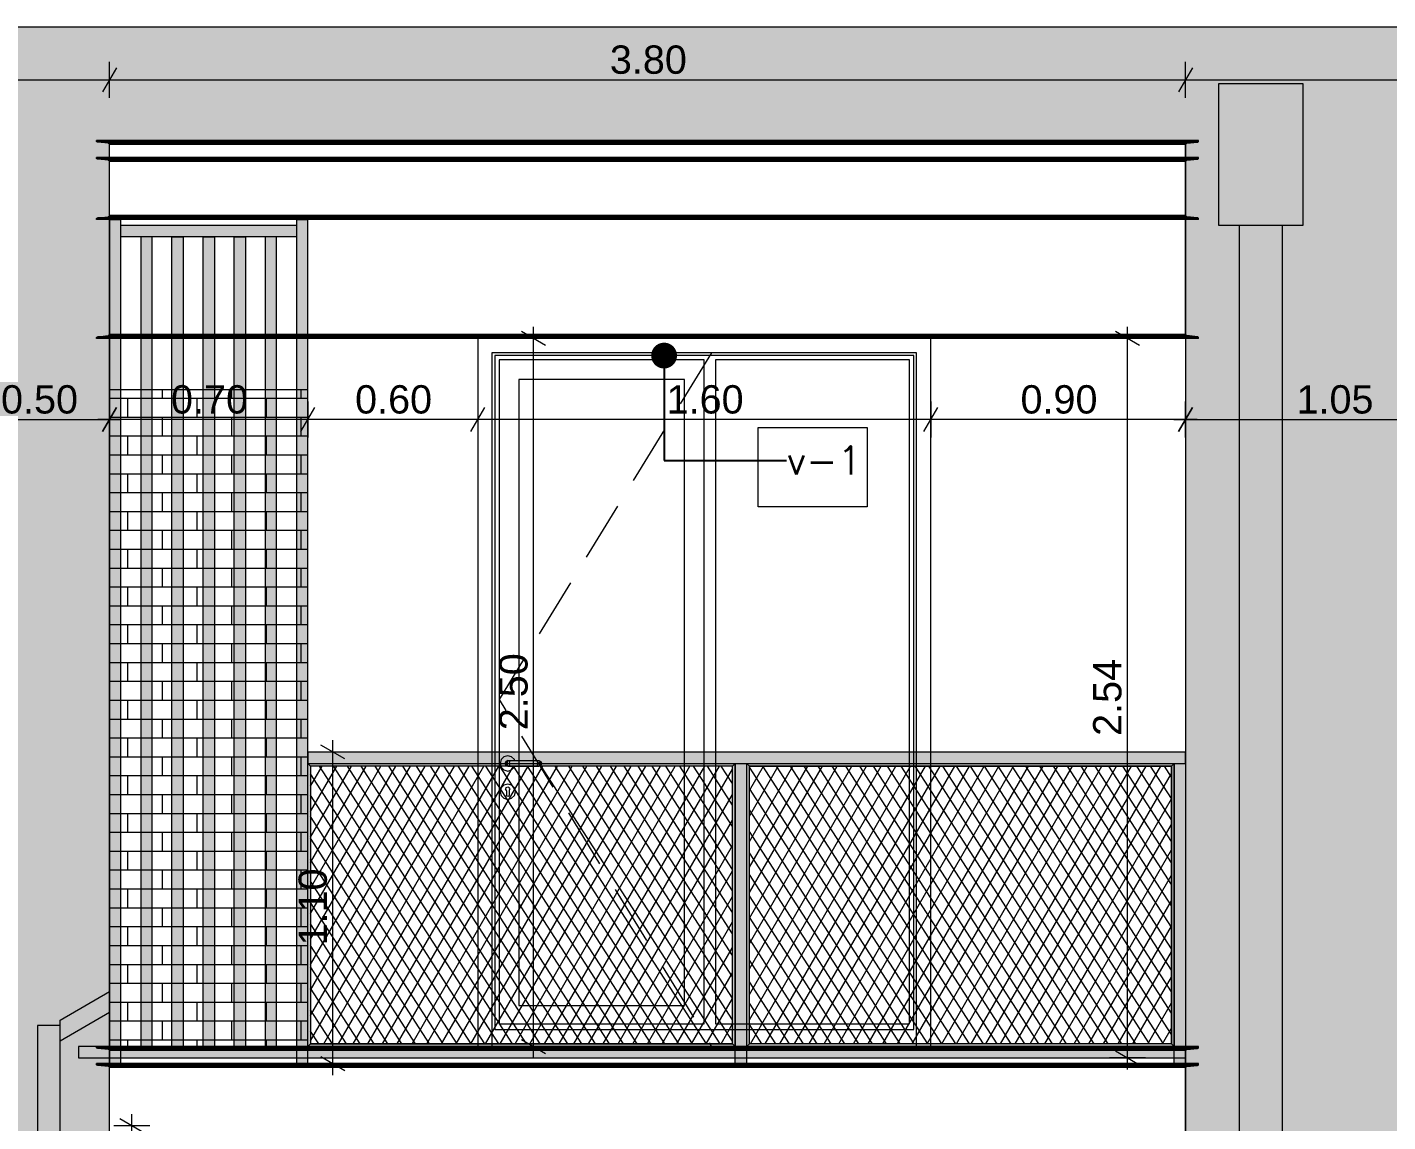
# Model space of a CAD drawing. Header units: millimetres. Extents: x 475616349 to 476941521, y 4620115302 to 4621446928.
# Drawn here: x 476671271 to 476676076, y 4620528955 to 4620532820 of the extents above; entities that cross this region are included whole.
import ezdxf

# ---------------------------------------------------------------- set-up
doc = ezdxf.new("R2010")
doc.units = ezdxf.units.MM
doc.header["$MEASUREMENT"] = 0
doc.linetypes.add('Hidden Line', pattern=[317.5, 211.666667, -105.833333])
for name, color, linetype, lineweight in [('0_Pen_No__250_Pen_No__255', 255, 'Continuous', 0), ('0_Pen_No__250_Pen_No__7', 7, 'Continuous', 0), ('2D Drafting - General_Pen_No__30_Pen_No__9_Pen_No__9_Pen_No__253', 252, 'Continuous', 0), ('2D Drafting - General_Pen_No__30_Pen_No__9_Pen_No__9_Pen_No__7', 7, 'Continuous', 0), ('2D Drafting - General_Pen_No__7_Pen_No__7', 7, 'Continuous', 0), ('New_2D Drafting - General_Pen_No__2_Pen_No__250', 7, 'Continuous', 0), ('New_2D Drafting - General_Pen_No__30_Pen_No__9_Pen_No__9_Pen_No__255', 255, 'Continuous', 0), ('New_2D Drafting - General_Pen_No__30_Pen_No__9_Pen_No__9_Pen_No__7', 7, 'Continuous', 0), ('New_2D Drafting - General_Pen_No__4', 7, 'Continuous', 0), ('New_2D Drafting - General_Pen_No__7', 7, 'Continuous', 0), ('New_Structural - Bearing_Pen_No__250', 7, 'Continuous', 0), ('New_zoma_Pen_No__4', 7, 'Continuous', 0), ('New_zoma_Pen_No__5', 5, 'Continuous', 0), ('New_zoma_Pen_No__7', 7, 'Continuous', 0), ('Structural - Bearing_Pen_No__250', 7, 'Continuous', 0)]:
    doc.layers.add(name, color=color, linetype=linetype, lineweight=lineweight)
doc.layers.add('New_zoma', color=7, linetype='Continuous')
doc.styles.add('GENERATED_STYLE_1', font='arial.ttf')
doc.dimstyles.new('GENERATED_STYLE__18', dxfattribs={"dimtxt": 100, "dimasz": 64.421331, "dimexe": 0.18, "dimexo": 3, "dimgap": 0.09, "dimtad": 1, "dimtih": 1, "dimtoh": 1, "dimlfac": 0.001, "dimzin": 0, "dimdsep": 46, "dimtxsty": 'GENERATED_STYLE_1', "dimblk": 'ARROWHEAD_2', "dimblk1": 'ARROWHEAD_2', "dimblk2": 'ARROWHEAD_2', "dimcen": 0.09, "dimclrd": 7, "dimclre": 7, "dimclrt": 7, "dimadec": 0, "dimazin": 0, "dimtfac": 1, "dimtdec": 4, "dimtmove": 0, "dimatfit": 3, "dimfxl": 1, "dimtolj": 1, "dimtzin": 0, "dimarcsym": 0})
doc.dimstyles.new('GENERATED_STYLE__19', dxfattribs={"dimtxt": 100, "dimasz": 64.421331, "dimexe": 0.18, "dimexo": 3, "dimgap": 0.09, "dimtad": 1, "dimlfac": 0.001, "dimzin": 0, "dimdsep": 46, "dimtxsty": 'GENERATED_STYLE_1', "dimblk": 'ARROWHEAD_2', "dimblk1": 'ARROWHEAD_2', "dimblk2": 'ARROWHEAD_2', "dimcen": 0.09, "dimclrd": 7, "dimclre": 7, "dimclrt": 7, "dimadec": 0, "dimazin": 0, "dimtfac": 1, "dimtdec": 4, "dimtmove": 0, "dimatfit": 3, "dimfxl": 1, "dimtolj": 1, "dimtzin": 0, "dimarcsym": 0})
doc.dimstyles.new('GENERATED_STYLE__46', dxfattribs={"dimtxt": 20, "dimasz": 64.421331, "dimexe": 0.18, "dimexo": 3, "dimgap": 0.09, "dimtad": 1, "dimlfac": 0.001, "dimzin": 0, "dimdsep": 46, "dimtxsty": 'GENERATED_STYLE_1', "dimblk": 'ARROWHEAD_2', "dimblk1": 'ARROWHEAD_2', "dimblk2": 'ARROWHEAD_2', "dimcen": 0.09, "dimclrd": 5, "dimclre": 5, "dimclrt": 5, "dimadec": 0, "dimazin": 0, "dimtfac": 1, "dimtdec": 4, "dimtmove": 0, "dimatfit": 3, "dimfxl": 1, "dimtolj": 1, "dimtzin": 0, "dimarcsym": 0})
doc.dimstyles.new('GENERATED_STYLE__48', dxfattribs={"dimtxt": 0.18, "dimasz": 182.4, "dimexe": 0.18, "dimexo": 0.0625, "dimgap": 0.09, "dimtad": 0, "dimtih": 1, "dimtoh": 1, "dimdec": 4, "dimzin": 0, "dimdsep": 46, "dimcen": 0.09, "dimadec": 0, "dimazin": 0, "dimtfac": 1, "dimtdec": 4, "dimtmove": 0, "dimatfit": 3, "dimldrblk": 'ARROWHEAD_11', "dimfxl": 1, "dimtolj": 1, "dimtzin": 0, "dimarcsym": 0})
pattern_1 = [(60, (476577134.07, 4620325125.74), (-38.971143, 22.5), []), (122.833095, (476577134.07, 4620325125.74), (36.80608, 18.75), [])]

# ---------------------------------------------------------------- blocks, each defined once
blk = doc.blocks.new('*D771', base_point=(476577134.1, 4620325125.7))
at = {"layer": 'New_zoma_Pen_No__4', "color": 7, "linetype": 'Continuous', "lineweight": 0, "transparency": 16777216}
for p, q in [((476673060, 4620531720.4), (476673060, 4620531761.8)), ((476673123.5, 4620531720.4), (476672996.4, 4620531720.4)), ((476673102.4, 4620531695.9), (476673017.6, 4620531744.9)), ((476673060, 4620529220.4), (476673060, 4620531720.4)), ((476673123.5, 4620529220.4), (476672996.4, 4620529220.4)), ((476673017.6, 4620529244.9), (476673102.4, 4620529195.9)), ((476673060, 4620529178.9), (476673060, 4620529220.4))]:
    blk.add_line(p, q, dxfattribs=at)
at = {"layer": 'New_zoma_Pen_No__7', "color": 7, "lineweight": 0, "transparency": 16777216, "insert": (476673040, 4620530337.4), "char_height": 100, "attachment_point": 7, "rotation": 90, "style": 'GENERATED_STYLE_1'}
blk.add_mtext('\\A1;{\\pql;\\fArial|b0|i0|c0|p34;2.50}', dxfattribs=at)
blk = doc.blocks.new('ARROWHEAD_2')
at = {"color": 0, "linetype": 'Continuous', "lineweight": 0}
for p, q in [((0, 0), (-1, 0)), ((-0.378, -0.655), (0.378, 0.655))]:
    blk.add_line(p, q, dxfattribs=at)
blk = doc.blocks.new('*D787', base_point=(476577134.1, 4620325125.7))
at = {"layer": 'New_zoma_Pen_No__4', "color": 7, "linetype": 'Continuous', "lineweight": 0, "transparency": 16777216}
for p, q in [((476671086.3, 4620531476.8), (476671037.3, 4620531392)), ((476671061.8, 4620531370.9), (476671061.8, 4620531498)), ((476671537.8, 4620531392), (476671586.8, 4620531476.8)), ((476671562.3, 4620531370.9), (476671562.3, 4620531498)), ((476671061.8, 4620531434.4), (476671562.3, 4620531434.4)), ((476671562.3, 4620531434.4), (476671603.8, 4620531434.4))]:
    blk.add_line(p, q, dxfattribs=at)
at = {"layer": 'New_zoma_Pen_No__7', "color": 7, "lineweight": 0, "transparency": 16777216, "insert": (476671179, 4620531454.4), "char_height": 100, "attachment_point": 7, "style": 'GENERATED_STYLE_1'}
blk.add_mtext('\\A1;{\\pql;\\fArial|b0|i0|c0|p34;0.50}', dxfattribs=at)
blk = doc.blocks.new('*D856', base_point=(476577134.1, 4620325125.7))
at = {"layer": 'New_zoma_Pen_No__4', "color": 7, "linetype": 'Continuous', "lineweight": 0, "transparency": 16777216}
for p, q in [((476668956.6, 4620532676.5), (476668907.7, 4620532591.7)), ((476668932.2, 4620532570.5), (476668932.2, 4620532697.7)), ((476671586.8, 4620532676.5), (476671537.8, 4620532591.7)), ((476671562.3, 4620532570.5), (476671562.3, 4620532697.7)), ((476668932.2, 4620532634.1), (476671562.3, 4620532634.1))]:
    blk.add_line(p, q, dxfattribs=at)
at = {"layer": 'New_zoma_Pen_No__7', "color": 7, "lineweight": 0, "transparency": 16777216, "insert": (476670114.2, 4620532654.1), "char_height": 100, "attachment_point": 7, "style": 'GENERATED_STYLE_1'}
blk.add_mtext('\\A1;{\\pql;\\fArial|b0|i0|c0|p34;2.63}', dxfattribs=at)
blk = doc.blocks.new('*D857', base_point=(476577134.1, 4620325125.7))
at = {"layer": 'New_zoma_Pen_No__4', "color": 7, "linetype": 'Continuous', "lineweight": 0, "transparency": 16777216}
for p, q in [((476671586.8, 4620532676.5), (476671537.8, 4620532591.7)), ((476671562.3, 4620532570.5), (476671562.3, 4620532697.7)), ((476675386.6, 4620532676.5), (476675337.7, 4620532591.7)), ((476675362.2, 4620532570.5), (476675362.2, 4620532697.7)), ((476671562.3, 4620532634.1), (476675362.2, 4620532634.1))]:
    blk.add_line(p, q, dxfattribs=at)
at = {"layer": 'New_zoma_Pen_No__7', "color": 7, "lineweight": 0, "transparency": 16777216, "insert": (476673329.2, 4620532654.1), "char_height": 100, "attachment_point": 7, "style": 'GENERATED_STYLE_1'}
blk.add_mtext('\\A1;{\\pql;\\fArial|b0|i0|c0|p34;3.80}', dxfattribs=at)
blk = doc.blocks.new('*D858', base_point=(476577134.1, 4620325125.7))
at = {"layer": 'New_zoma_Pen_No__4', "color": 7, "linetype": 'Continuous', "lineweight": 0, "transparency": 16777216}
for p, q in [((476675386.6, 4620532676.5), (476675337.7, 4620532591.7)), ((476675362.2, 4620532570.5), (476675362.2, 4620532697.7)), ((476682686.5, 4620532676.5), (476682637.5, 4620532591.7)), ((476682662, 4620532570.5), (476682662, 4620532697.7)), ((476675362.2, 4620532634.1), (476682662, 4620532634.1))]:
    blk.add_line(p, q, dxfattribs=at)
at = {"layer": 'New_zoma_Pen_No__7', "color": 7, "lineweight": 0, "transparency": 16777216, "insert": (476678879.1, 4620532654.1), "char_height": 100, "attachment_point": 7, "style": 'GENERATED_STYLE_1'}
blk.add_mtext('\\A1;{\\pql;\\fArial|b0|i0|c0|p34;7.30}', dxfattribs=at)
blk = doc.blocks.new('*D1991', base_point=(476577134.1, 4620325125.7))
at = {"layer": 'New_zoma_Pen_No__5', "color": 5, "linetype": 'Continuous', "lineweight": 0, "transparency": 16777216}
for p, q in [((476671683.4, 4620528915.8), (476671598.7, 4620528964.7)), ((476671641.1, 4620528940.3), (476671641.1, 4620528981.7)), ((476671704.6, 4620528940.3), (476671577.5, 4620528940.3)), ((476671641.1, 4620526020.4), (476671641.1, 4620528940.3)), ((476671598.7, 4620526044.8), (476671683.4, 4620525995.9)), ((476671704.6, 4620526020.4), (476671577.5, 4620526020.4)), ((476671641.1, 4620525978.9), (476671641.1, 4620526020.4))]:
    blk.add_line(p, q, dxfattribs=at)
at = {"layer": 'New_zoma_Pen_No__5', "color": 5, "lineweight": 0, "transparency": 16777216, "insert": (476671637.1, 4620527453.7), "char_height": 20, "attachment_point": 7, "rotation": 90, "style": 'GENERATED_STYLE_1'}
blk.add_mtext('\\A1;{\\pql;\\fArial|b0|i0|c0|p34;2.92}', dxfattribs=at)
blk = doc.blocks.new('ARROWHEAD_11')
at = {"color": 0, "linetype": 'Continuous', "lineweight": 0}
blk.add_line((0, 0), (-1, 0), dxfattribs=at)
at = {"color": 0, "linetype": 'Continuous', "lineweight": 0, "const_width": 0.25, "flags": 128}
blk.add_lwpolyline([(-0.125, 0, 1), (0.125, 0, 1)], format="xyb", close=True, dxfattribs=at)
blk = doc.blocks.new('*D2130', base_point=(476577134.1, 4620325125.7))
at = {"layer": 'New_zoma_Pen_No__4', "color": 7, "linetype": 'Continuous', "lineweight": 0, "transparency": 16777216}
for p, q in [((476675157.2, 4620531720.4), (476675157.2, 4620531761.8)), ((476675220.8, 4620531720.4), (476675093.6, 4620531720.4)), ((476675199.6, 4620531695.9), (476675114.8, 4620531744.9)), ((476675157.2, 4620529180.4), (476675157.2, 4620531720.4)), ((476675114.8, 4620529204.9), (476675199.6, 4620529155.9)), ((476675220.8, 4620529180.4), (476675093.6, 4620529180.4)), ((476675157.2, 4620529138.9), (476675157.2, 4620529180.4))]:
    blk.add_line(p, q, dxfattribs=at)
at = {"layer": 'New_zoma_Pen_No__7', "color": 7, "lineweight": 0, "transparency": 16777216, "insert": (476675137.2, 4620530317.4), "char_height": 100, "attachment_point": 7, "rotation": 89.9998, "style": 'GENERATED_STYLE_1'}
blk.add_mtext('\\A1;{\\pql;\\fArial|b0|i0|c0|p34;2.54}', dxfattribs=at)
blk = doc.blocks.new('*D2131', base_point=(476577134.1, 4620325125.7))
at = {"layer": 'New_zoma_Pen_No__4', "color": 7, "linetype": 'Continuous', "lineweight": 0, "transparency": 16777216}
for p, q in [((476672414.7, 4620530260.4), (476672287.6, 4620530260.4)), ((476672393.5, 4620530235.9), (476672308.8, 4620530284.8)), ((476672351.1, 4620530260.4), (476672351.1, 4620530301.8)), ((476672351.1, 4620529160.3), (476672351.1, 4620530260.4)), ((476672414.7, 4620529160.3), (476672287.6, 4620529160.3)), ((476672308.8, 4620529184.8), (476672393.5, 4620529135.9)), ((476672351.1, 4620529118.9), (476672351.1, 4620529160.3))]:
    blk.add_line(p, q, dxfattribs=at)
at = {"layer": 'New_zoma_Pen_No__7', "color": 7, "lineweight": 0, "transparency": 16777216, "insert": (476672331.1, 4620529577.3), "char_height": 100, "attachment_point": 7, "rotation": 90, "style": 'GENERATED_STYLE_1'}
blk.add_mtext('\\A1;{\\pql;\\fArial|b0|i0|c0|p34;1.10}', dxfattribs=at)
blk = doc.blocks.new('*D2140', base_point=(476577134.1, 4620325125.7))
at = {"layer": 'New_zoma_Pen_No__4', "color": 7, "linetype": 'Continuous', "lineweight": 0, "transparency": 16777216}
for p, q in [((476674438.2, 4620531392), (476674487.1, 4620531476.8)), ((476674462.6, 4620531498), (476674462.6, 4620531370.9)), ((476675337.7, 4620531392), (476675386.6, 4620531476.8)), ((476675362.2, 4620531498), (476675362.2, 4620531370.9)), ((476675362.2, 4620531434.4), (476674462.6, 4620531434.4)), ((476675403.6, 4620531434.4), (476675362.2, 4620531434.4))]:
    blk.add_line(p, q, dxfattribs=at)
at = {"layer": 'New_zoma_Pen_No__7', "color": 7, "lineweight": 0, "transparency": 16777216, "insert": (476674779.4, 4620531454.4), "char_height": 100, "attachment_point": 7, "style": 'GENERATED_STYLE_1'}
blk.add_mtext('\\A1;{\\pql;\\fArial|b0|i0|c0|p34;0.90}', dxfattribs=at)
blk = doc.blocks.new('*D2141', base_point=(476577134.1, 4620325125.7))
at = {"layer": 'New_zoma_Pen_No__4', "color": 7, "linetype": 'Continuous', "lineweight": 0, "transparency": 16777216}
for p, q in [((476672838.2, 4620531392), (476672887.1, 4620531476.8)), ((476672862.6, 4620531498), (476672862.6, 4620531370.9)), ((476674438.2, 4620531392), (476674487.1, 4620531476.8)), ((476674462.6, 4620531498), (476674462.6, 4620531370.9)), ((476674462.6, 4620531434.4), (476672862.6, 4620531434.4))]:
    blk.add_line(p, q, dxfattribs=at)
at = {"layer": 'New_zoma_Pen_No__7', "color": 7, "lineweight": 0, "transparency": 16777216, "insert": (476673529.6, 4620531454.4), "char_height": 100, "attachment_point": 7, "style": 'GENERATED_STYLE_1'}
blk.add_mtext('\\A1;{\\pql;\\fArial|b0|i0|c0|p34;1.60}', dxfattribs=at)
blk = doc.blocks.new('*D2142', base_point=(476577134.1, 4620325125.7))
at = {"layer": 'New_zoma_Pen_No__4', "color": 7, "linetype": 'Continuous', "lineweight": 0, "transparency": 16777216}
for p, q in [((476672237.8, 4620531392), (476672286.8, 4620531476.8)), ((476672262.3, 4620531498), (476672262.3, 4620531370.9)), ((476672838.2, 4620531392), (476672887.1, 4620531476.8)), ((476672862.6, 4620531498), (476672862.6, 4620531370.9)), ((476672862.6, 4620531434.4), (476672262.3, 4620531434.4))]:
    blk.add_line(p, q, dxfattribs=at)
at = {"layer": 'New_zoma_Pen_No__7', "color": 7, "lineweight": 0, "transparency": 16777216, "insert": (476672429.4, 4620531454.4), "char_height": 100, "attachment_point": 7, "style": 'GENERATED_STYLE_1'}
blk.add_mtext('\\A1;{\\pql;\\fArial|b0|i0|c0|p34;0.60}', dxfattribs=at)
blk = doc.blocks.new('*D2143', base_point=(476577134.1, 4620325125.7))
at = {"layer": 'New_zoma_Pen_No__4', "color": 7, "linetype": 'Continuous', "lineweight": 0, "transparency": 16777216}
for p, q in [((476671586.8, 4620531476.8), (476671537.8, 4620531392)), ((476671562.3, 4620531498), (476671562.3, 4620531370.9)), ((476672237.8, 4620531392), (476672286.8, 4620531476.8)), ((476672262.3, 4620531498), (476672262.3, 4620531370.9)), ((476671562.3, 4620531434.4), (476671520.9, 4620531434.4)), ((476672262.3, 4620531434.4), (476671562.3, 4620531434.4))]:
    blk.add_line(p, q, dxfattribs=at)
at = {"layer": 'New_zoma_Pen_No__7', "color": 7, "lineweight": 0, "transparency": 16777216, "insert": (476671779.3, 4620531454.4), "char_height": 100, "attachment_point": 7, "style": 'GENERATED_STYLE_1'}
blk.add_mtext('\\A1;{\\pql;\\fArial|b0|i0|c0|p34;0.70}', dxfattribs=at)
blk = doc.blocks.new('*D2159', base_point=(476577134.1, 4620325125.7))
at = {"layer": 'New_zoma_Pen_No__4', "color": 7, "linetype": 'Continuous', "lineweight": 0, "transparency": 16777216}
for p, q in [((476675386.7, 4620531476.8), (476675337.7, 4620531392.1)), ((476675362.2, 4620531370.9), (476675362.2, 4620531498)), ((476676436.5, 4620531476.8), (476676387.5, 4620531392.1)), ((476676412, 4620531370.9), (476676412, 4620531498)), ((476675320.7, 4620531434.4), (476675362.2, 4620531434.4)), ((476675362.2, 4620531434.4), (476676412, 4620531434.4)), ((476676412, 4620531434.4), (476678012, 4620531434.4))]:
    blk.add_line(p, q, dxfattribs=at)
at = {"layer": 'New_zoma_Pen_No__7', "color": 7, "lineweight": 0, "transparency": 16777216, "insert": (476675754.1, 4620531454.4), "char_height": 100, "attachment_point": 7, "rotation": 359.9998, "style": 'GENERATED_STYLE_1'}
blk.add_mtext('\\A1;{\\pql;\\fArial|b0|i0|c0|p34;1.05}', dxfattribs=at)

msp = doc.modelspace()

# ---------------------------------------------------------------- hatches: boundary and pattern name
at = {"layer": '0_Pen_No__250_Pen_No__255', "linetype": 'Continuous', "lineweight": 0, "true_color": 0x3f3f3f}
for points in [[(476671387.315, 4620529313.335), (476671562.315, 4620529414.475), (476671562.315, 4620529340.971), (476671387.315, 4620529239.831)], [(476671387.315, 4620517320.31), (476671387.315, 4620529295.176), (476671307.316, 4620529295.176), (476671307.316, 4620517320.31)]]:
    msp.add_hatch(color=250, dxfattribs=at).paths.add_polyline_path(points)
at = {"layer": '2D Drafting - General_Pen_No__30_Pen_No__9_Pen_No__9_Pen_No__253', "linetype": 'Continuous', "lineweight": 0}
h = msp.add_hatch(dxfattribs=at)
h.set_pattern_fill('BRICK___RUNNING_BOND', color=252, style=0, pattern_type=2)
h.set_pattern_definition([(0, (476692910.175, 4620522353.93), (0, 66.64), []), (90, (476692910.17, 4620522353.93), (-244.8, 0), [66.64, -66.64]), (90, (476693032.57, 4620522420.57), (-244.8, 0), [66.64, -66.64])])
h.paths.add_polyline_path([(476668932.159, 4620517320.329), (476672162.12, 4620517320.329), (476672162.12, 4620522126.83), (476671562.315, 4620522126.83), (476671562.315, 4620532420.374), (476675362.171, 4620532420.374), (476675362.171, 4620519520.275), (476678173.798, 4620519520.275), (476678173.798, 4620519520.362), (476679062.487, 4620519520.362), (476680662.487, 4620519520.362), (476682662.007, 4620519520.362), (476682662.007, 4620532420.362), (476688462.006, 4620532420.362), (476688462.006, 4620519520.362), (476689632.042, 4620519520.362), (476689632.042, 4620532819.955), (476688550.503, 4620532819.955), (476682661.97, 4620532819.955), (476668932.159, 4620532819.955)])
h.paths.add_polyline_path([(476669461.785, 4620525320.362), (476669461.785, 4620523720.362), (476671061.785, 4620523720.362), (476671061.785, 4620525320.362)], flags=0)
h.paths.add_polyline_path([(476669461.785, 4620526920.362), (476671061.785, 4620526920.362), (476671061.785, 4620528520.362), (476669461.785, 4620528520.362)], flags=0)
h.paths.add_polyline_path([(476669461.789, 4620531720.362), (476669461.789, 4620530120.362), (476671061.789, 4620530120.362), (476671061.789, 4620531720.362)], flags=0)
h.paths.add_polyline_path([(476671061.361, 4620518320.362), (476671061.361, 4620518920.362), (476669461.789, 4620518920.362), (476669461.789, 4620518320.362)], flags=0)
h.paths.add_polyline_path([(476669461.789, 4620520520.362), (476671061.789, 4620520520.362), (476671061.789, 4620522120.362), (476669461.789, 4620522120.362)], flags=0)
h.paths.add_polyline_path([(476676411.99, 4620528520.412), (476676411.99, 4620526020.412), (476678011.99, 4620526020.412), (476678011.99, 4620528520.412)], flags=0)
h.paths.add_polyline_path([(476678011.99, 4620522820.412), (476678011.99, 4620525320.412), (476676411.99, 4620525320.412), (476676411.99, 4620522820.412)], flags=0)
h.paths.add_polyline_path([(476676411.99, 4620529220.412), (476678011.99, 4620529220.412), (476678011.99, 4620531720.412), (476676411.99, 4620531720.412)], flags=0)
h.paths.add_polyline_path([(476680012.004, 4620531720.412), (476680012.004, 4620529220.412), (476681612.004, 4620529220.412), (476681612.004, 4620531720.412)], flags=0)
h.paths.add_polyline_path([(476680012.004, 4620528520.412), (476680012.004, 4620526020.412), (476681612.004, 4620526020.412), (476681612.004, 4620528520.412)], flags=0)
h.paths.add_polyline_path([(476680012.004, 4620522120.412), (476680012.004, 4620519620.412), (476680016.12, 4620519620.412), (476681612.004, 4620519620.412), (476681612.004, 4620522120.412)], flags=0)
h.paths.add_polyline_path([(476680012.004, 4620522820.412), (476681612.004, 4620522820.412), (476681612.004, 4620525320.412), (476680012.004, 4620525320.412)], flags=0)
at = {"layer": 'New_2D Drafting - General_Pen_No__30_Pen_No__9_Pen_No__9_Pen_No__255', "linetype": 'Continuous', "lineweight": 0}
for points in [[(476675478.168, 4620532120.388), (476675778.168, 4620532120.388), (476675778.168, 4620532620.388), (476675478.168, 4620532620.388)], [(476671602.315, 4620532140.277), (476671562.315, 4620532140.277), (476671562.315, 4620529160.337), (476671602.315, 4620529160.337)], [(476672262.315, 4620532140.277), (476672222.315, 4620532140.277), (476672222.315, 4620529160.337), (476672262.315, 4620529160.337)], [(476672222.315, 4620532120.364), (476672222.315, 4620532080.277), (476671602.315, 4620532080.277), (476671602.315, 4620532120.364)], [(476675553.168, 4620517320.322), (476675553.168, 4620532120.388), (476675703.168, 4620532120.388), (476675703.168, 4620517320.322)], [(476671712.315, 4620532080.277), (476671672.315, 4620532080.277), (476671672.315, 4620529220.364), (476671712.315, 4620529220.364)], [(476671782.315, 4620532080.277), (476671822.315, 4620532080.277), (476671822.315, 4620529220.364), (476671782.315, 4620529220.364)], [(476671892.315, 4620532080.277), (476671932.315, 4620532080.277), (476671932.315, 4620529220.364), (476671892.315, 4620529220.364)], [(476672002.315, 4620532080.277), (476672042.315, 4620532080.277), (476672042.315, 4620529220.364), (476672002.315, 4620529220.364)], [(476672152.315, 4620532080.277), (476672112.315, 4620532080.277), (476672112.315, 4620529220.364), (476672152.315, 4620529220.364)], [(476675362.171, 4620530220.365), (476675362.171, 4620530260.365), (476672262.312, 4620530260.365), (476672262.312, 4620530220.365)], [(476672272.398, 4620530210.365), (476672262.312, 4620530220.365), (476673772.145, 4620530220.365), (476673762.145, 4620530210.365)], [(476672262.312, 4620530220.365), (476672272.398, 4620530210.365), (476672272.398, 4620529230.337), (476672262.312, 4620529220.364)], [(476673772.171, 4620529220.364), (476673762.171, 4620529230.364), (476673762.171, 4620530210.391), (476673772.171, 4620530220.391)], [(476673812.171, 4620529160.337), (476673772.171, 4620529160.337), (476673772.171, 4620530220.365), (476673812.171, 4620530220.365)], [(476673812.171, 4620529220.337), (476673822.171, 4620529230.337), (476673822.171, 4620530210.365), (476673812.171, 4620530220.365)], [(476673822.171, 4620530210.365), (476673812.171, 4620530220.365), (476675322.171, 4620530220.365), (476675312.171, 4620530210.365)], [(476675322.171, 4620529220.337), (476675312.171, 4620529230.337), (476675312.171, 4620530210.365), (476675322.171, 4620530220.365)], [(476675362.171, 4620529160.371), (476675322.171, 4620529160.371), (476675322.171, 4620530220.365), (476675362.171, 4620530220.365)], [(476675362.171, 4620529180.364), (476675362.171, 4620529220.364), (476671452.398, 4620529220.364), (476671452.398, 4620529180.364)], [(476672272.398, 4620529230.337), (476672262.312, 4620529220.364), (476673772.145, 4620529220.364), (476673762.144, 4620529230.365)], [(476673822.171, 4620529230.364), (476673812.171, 4620529220.364), (476675322.171, 4620529220.364), (476675312.171, 4620529230.364)]]:
    msp.add_hatch(color=255, dxfattribs=at).paths.add_polyline_path(points)
h = msp.add_hatch(dxfattribs=at)
h.set_pattern_fill('BRICK___RUNNING_BOND', color=255, style=0, pattern_type=2)
h.set_pattern_definition([(0, (476577134.07, 4620325125.74), (0, 66.64), []), (90, (476577134.07, 4620325125.74), (-244.8, 0), [66.64, -66.64]), (90, (476577256.47, 4620325192.38), (-244.8, 0), [66.64, -66.64])])
h.paths.add_polyline_path([(476671562.315, 4620529220.364), (476672262.312, 4620529220.364), (476672262.312, 4620531539.911), (476671562.315, 4620531539.911)])
at = {"layer": 'New_2D Drafting - General_Pen_No__7', "linetype": 'Continuous', "lineweight": 0}
h = msp.add_hatch(dxfattribs=at)
h.set_pattern_fill('BATT_INSULATION', style=0, pattern_type=2)
h.set_pattern_definition(pattern_1)
h.paths.add_polyline_path([(476673762.171, 4620530210.365), (476672272.398, 4620530210.365), (476672272.398, 4620529230.337), (476673762.171, 4620529230.337)])
h = msp.add_hatch(dxfattribs=at)
h.set_pattern_fill('BATT_INSULATION', style=0, pattern_type=2)
h.set_pattern_definition(pattern_1)
h.paths.add_polyline_path([(476675312.171, 4620529230.364), (476673822.171, 4620529230.364), (476673822.171, 4620530210.365), (476675312.171, 4620530210.365)])

# ---------------------------------------------------------------- linework, layer by layer
at = {"layer": '0_Pen_No__250_Pen_No__7', "color": 7, "linetype": 'Continuous', "lineweight": 0, "flags": 128}
for points in [[(476671387.315, 4620529313.335), (476671562.315, 4620529414.475), (476671562.315, 4620529340.971), (476671387.315, 4620529239.831)], [(476671387.315, 4620517320.31), (476671387.315, 4620529295.176), (476671307.316, 4620529295.176), (476671307.316, 4620517320.31)]]:
    msp.add_lwpolyline(points, close=True, dxfattribs=at)
at = {"layer": '2D Drafting - General_Pen_No__30_Pen_No__9_Pen_No__9_Pen_No__7', "color": 7, "linetype": 'Continuous', "lineweight": 0, "flags": 128}
msp.add_lwpolyline([(476668932.159, 4620517320.329), (476672162.12, 4620517320.329), (476672162.12, 4620522126.83), (476671562.315, 4620522126.83), (476671562.315, 4620532420.374), (476675362.171, 4620532420.374), (476675362.171, 4620519520.275), (476678173.798, 4620519520.275), (476678173.798, 4620519520.362), (476679062.487, 4620519520.362), (476680662.487, 4620519520.362), (476682662.007, 4620519520.362), (476682662.007, 4620532420.362), (476688462.006, 4620532420.362), (476688462.006, 4620519520.362), (476689632.042, 4620519520.362), (476689632.042, 4620532819.955), (476688550.503, 4620532819.955), (476682661.97, 4620532819.955), (476668932.159, 4620532819.955)], close=True, dxfattribs=at)
at = {"layer": '2D Drafting - General_Pen_No__7_Pen_No__7', "color": 7, "linetype": 'Continuous', "lineweight": 0, "flags": 128}
for points in [[(476672866.749, 4620529220.388), (476674462.633, 4620529220.394), (476674462.624, 4620531720.394), (476672862.624, 4620531720.388)], [(476672862.624, 4620531720.388), (476672862.633, 4620529220.388), (476672866.749, 4620529220.388)]]:
    msp.add_lwpolyline(points, dxfattribs=at)
for points in [[(476674412.624, 4620531670.393), (476672912.624, 4620531670.387), (476672912.633, 4620529220.389), (476674412.633, 4620529220.395)], [(476674402.625, 4620531660.393), (476672922.625, 4620531660.387), (476672922.633, 4620529280.39), (476674402.633, 4620529280.395)], [(476673662.629, 4620531645.39), (476672937.625, 4620531645.388), (476672937.633, 4620529300.39), (476673662.633, 4620529300.392)], [(476674387.625, 4620531645.393), (476673702.625, 4620531645.39), (476673702.633, 4620529300.393), (476674387.633, 4620529300.395)], [(476673592.625, 4620531575.39), (476673007.625, 4620531575.388), (476673007.632, 4620529365.39), (476673592.632, 4620529365.392)]]:
    msp.add_lwpolyline(points, close=True, dxfattribs=at)
at = {"layer": '2D Drafting - General_Pen_No__7_Pen_No__7', "color": 7, "linetype": 'Hidden Line', "lineweight": 0, "flags": 128}
msp.add_lwpolyline([(476673687.624, 4620531670.39), (476672937.629, 4620530446.265), (476673686.856, 4620529221.675)], dxfattribs=at)
at = {"layer": 'New_2D Drafting - General_Pen_No__2_Pen_No__250', "color": 7, "linetype": 'Continuous', "lineweight": 0, "flags": 128}
msp.add_lwpolyline([(476673853.3, 4620531406.021), (476674238.301, 4620531406.021), (476674238.301, 4620531126.334), (476673853.3, 4620531126.334)], close=True, dxfattribs=at)
at = {"layer": 'New_2D Drafting - General_Pen_No__30_Pen_No__9_Pen_No__9_Pen_No__7', "color": 7, "linetype": 'Continuous', "lineweight": 0, "flags": 128}
for points in [[(476675478.168, 4620532120.388), (476675778.168, 4620532120.388), (476675778.168, 4620532620.388), (476675478.168, 4620532620.388)], [(476671602.315, 4620532140.277), (476671562.315, 4620532140.277), (476671562.315, 4620529160.337), (476671602.315, 4620529160.337)], [(476672262.315, 4620532140.277), (476672222.315, 4620532140.277), (476672222.315, 4620529160.337), (476672262.315, 4620529160.337)], [(476672222.315, 4620532120.364), (476672222.315, 4620532080.277), (476671602.315, 4620532080.277), (476671602.315, 4620532120.364)], [(476675553.168, 4620517320.322), (476675553.168, 4620532120.388), (476675703.168, 4620532120.388), (476675703.168, 4620517320.322)], [(476671712.315, 4620532080.277), (476671672.315, 4620532080.277), (476671672.315, 4620529220.364), (476671712.315, 4620529220.364)], [(476671782.315, 4620532080.277), (476671822.315, 4620532080.277), (476671822.315, 4620529220.364), (476671782.315, 4620529220.364)], [(476671892.315, 4620532080.277), (476671932.315, 4620532080.277), (476671932.315, 4620529220.364), (476671892.315, 4620529220.364)], [(476672002.315, 4620532080.277), (476672042.315, 4620532080.277), (476672042.315, 4620529220.364), (476672002.315, 4620529220.364)], [(476672152.315, 4620532080.277), (476672112.315, 4620532080.277), (476672112.315, 4620529220.364), (476672152.315, 4620529220.364)], [(476671562.315, 4620529220.364), (476672262.312, 4620529220.364), (476672262.312, 4620531539.911), (476671562.315, 4620531539.911)], [(476675362.171, 4620530220.365), (476675362.171, 4620530260.365), (476672262.312, 4620530260.365), (476672262.312, 4620530220.365)], [(476672272.398, 4620530210.365), (476672262.312, 4620530220.365), (476673772.145, 4620530220.365), (476673762.145, 4620530210.365)], [(476672262.312, 4620530220.365), (476672272.398, 4620530210.365), (476672272.398, 4620529230.337), (476672262.312, 4620529220.364)], [(476673772.171, 4620529220.364), (476673762.171, 4620529230.364), (476673762.171, 4620530210.391), (476673772.171, 4620530220.391)], [(476673812.171, 4620529160.337), (476673772.171, 4620529160.337), (476673772.171, 4620530220.365), (476673812.171, 4620530220.365)], [(476673812.171, 4620529220.337), (476673822.171, 4620529230.337), (476673822.171, 4620530210.365), (476673812.171, 4620530220.365)], [(476673822.171, 4620530210.365), (476673812.171, 4620530220.365), (476675322.171, 4620530220.365), (476675312.171, 4620530210.365)], [(476675322.171, 4620529220.337), (476675312.171, 4620529230.337), (476675312.171, 4620530210.365), (476675322.171, 4620530220.365)], [(476675362.171, 4620529160.371), (476675322.171, 4620529160.371), (476675322.171, 4620530220.365), (476675362.171, 4620530220.365)], [(476675362.171, 4620529180.364), (476675362.171, 4620529220.364), (476671452.398, 4620529220.364), (476671452.398, 4620529180.364)], [(476672272.398, 4620529230.337), (476672262.312, 4620529220.364), (476673772.145, 4620529220.364), (476673762.144, 4620529230.365)], [(476673822.171, 4620529230.364), (476673812.171, 4620529220.364), (476675322.171, 4620529220.364), (476675312.171, 4620529230.364)]]:
    msp.add_lwpolyline(points, close=True, dxfattribs=at)
at = {"layer": 'New_2D Drafting - General_Pen_No__4', "color": 7, "linetype": 'Continuous', "lineweight": 0, "flags": 128}
for points in [[(476673762.171, 4620530210.365), (476672272.398, 4620530210.365), (476672272.398, 4620529230.337), (476673762.171, 4620529230.337)], [(476675312.171, 4620529230.364), (476673822.171, 4620529230.364), (476673822.171, 4620530210.365), (476675312.171, 4620530210.365)]]:
    msp.add_lwpolyline(points, close=True, dxfattribs=at)
at = {"layer": 'New_Structural - Bearing_Pen_No__250', "color": 7, "linetype": 'Continuous', "lineweight": 0}
for p, q in [((476672945.137, 4620530233.889), (476672941.52, 4620530220.389)), ((476672941.52, 4620530220.389), (476672945.137, 4620530206.889)), ((476672955.02, 4620530243.771), (476672945.137, 4620530233.889)), ((476672968.52, 4620530247.389), (476672955.02, 4620530243.771)), ((476672961.449, 4620530227.46), (476672958.52, 4620530220.389)), ((476672958.52, 4620530220.389), (476672961.449, 4620530213.318)), ((476672963.001, 4620530227.46), (476672960.242, 4620530220.389)), ((476672960.242, 4620530220.389), (476672963.001, 4620530213.318)), ((476672968.52, 4620530230.389), (476672961.449, 4620530227.46)), ((476672961.449, 4620530213.318), (476672968.52, 4620530210.389)), ((476672967.815, 4620530227.46), (476672965.704, 4620530220.389)), ((476672965.704, 4620530220.389), (476672967.815, 4620530213.318)), ((476672982.02, 4620530243.771), (476672968.52, 4620530247.389)), ((476672968.52, 4620530230.389), (476672969.662, 4620530230.389)), ((476672968.52, 4620530210.389), (476672969.662, 4620530210.389)), ((476672969.662, 4620530230.389), (476672972.913, 4620530230.389)), ((476672969.662, 4620530210.389), (476672972.913, 4620530210.389)), ((476672972.913, 4620530230.389), (476672977.78, 4620530230.389)), ((476672972.913, 4620530210.389), (476672977.78, 4620530210.389)), ((476672975.021, 4620530227.46), (476672973.878, 4620530220.389)), ((476672973.878, 4620530220.389), (476672975.021, 4620530213.318)), ((476672977.78, 4620530230.389), (476672983.52, 4620530230.389)), ((476672977.78, 4620530210.389), (476672983.52, 4620530210.389)), ((476672991.902, 4620530233.889), (476672982.02, 4620530243.771)), ((476672983.52, 4620530230.389), (476673063.52, 4620530230.389)), ((476672983.52, 4620530210.389), (476673063.52, 4620530210.389)), ((476672992.84, 4620530230.389), (476672991.902, 4620530233.889)), ((476672991.903, 4620530206.889), (476672992.84, 4620530210.389)), ((476673063.52, 4620530230.389), (476673069.26, 4620530230.389)), ((476673063.52, 4620530210.389), (476673069.26, 4620530210.389)), ((476673069.26, 4620530230.389), (476673074.126, 4620530230.389)), ((476673069.26, 4620530210.389), (476673074.126, 4620530210.389)), ((476673072.019, 4620530227.46), (476673073.162, 4620530220.389)), ((476673073.162, 4620530220.389), (476673072.019, 4620530213.318)), ((476673074.126, 4620530230.389), (476673077.378, 4620530230.389)), ((476673074.126, 4620530210.389), (476673077.378, 4620530210.389)), ((476673077.378, 4620530230.389), (476673078.52, 4620530230.389)), ((476673077.378, 4620530210.389), (476673078.52, 4620530210.389)), ((476673078.52, 4620530230.389), (476673085.591, 4620530227.46)), ((476673085.591, 4620530213.318), (476673078.52, 4620530210.389)), ((476673079.224, 4620530227.46), (476673081.336, 4620530220.389)), ((476673081.336, 4620530220.389), (476673079.224, 4620530213.318)), ((476673084.039, 4620530227.46), (476673086.798, 4620530220.389)), ((476673086.798, 4620530220.389), (476673084.039, 4620530213.318)), ((476673085.591, 4620530227.46), (476673088.52, 4620530220.389)), ((476673088.52, 4620530220.389), (476673085.591, 4620530213.318)), ((476672945.137, 4620530206.889), (476672955.02, 4620530197.006)), ((476672955.02, 4620530197.006), (476672968.52, 4620530193.389)), ((476672968.52, 4620530193.389), (476672982.02, 4620530197.006)), ((476672982.02, 4620530197.006), (476672991.903, 4620530206.889)), ((476672945.137, 4620530133.889), (476672941.52, 4620530120.389)), ((476672941.52, 4620530120.389), (476672945.138, 4620530106.889)), ((476672955.02, 4620530143.771), (476672945.137, 4620530133.889)), ((476672968.52, 4620530147.389), (476672955.02, 4620530143.771)), ((476672961.8, 4620530132.028), (476672961.052, 4620530130.081)), ((476672963.52, 4620530124.789), (476672961.052, 4620530130.081)), ((476672961.8, 4620530132.028), (476672963.145, 4620530135.532)), ((476672963.145, 4620530135.532), (476672968.52, 4620530137.814)), ((476672963.52, 4620530123.275), (476672963.52, 4620530124.789)), ((476672963.52, 4620530123.275), (476672963.52, 4620530120.389)), ((476672963.52, 4620530120.389), (476672963.52, 4620530117.502)), ((476672963.52, 4620530117.502), (476672963.52, 4620530111.728)), ((476672982.02, 4620530143.771), (476672968.52, 4620530147.389)), ((476672968.52, 4620530137.814), (476672973.895, 4620530135.533)), ((476672975.988, 4620530130.081), (476672973.52, 4620530124.789)), ((476672973.52, 4620530124.789), (476672973.52, 4620530123.275)), ((476672973.52, 4620530123.275), (476672973.52, 4620530120.389)), ((476672973.52, 4620530120.389), (476672973.52, 4620530117.502)), ((476672973.52, 4620530117.502), (476672973.52, 4620530111.728)), ((476672975.24, 4620530132.029), (476672973.895, 4620530135.533)), ((476672975.24, 4620530132.029), (476672975.988, 4620530130.081)), ((476672991.903, 4620530133.889), (476672982.02, 4620530143.771)), ((476672995.52, 4620530120.389), (476672991.903, 4620530133.889)), ((476672991.903, 4620530106.889), (476672995.52, 4620530120.389)), ((476672945.138, 4620530106.889), (476672955.02, 4620530097.006)), ((476672955.02, 4620530097.006), (476672968.52, 4620530093.389)), ((476672963.52, 4620530111.728), (476672963.52, 4620530107.889)), ((476672964.985, 4620530104.353), (476672963.52, 4620530107.889)), ((476672968.52, 4620530102.889), (476672964.985, 4620530104.353)), ((476672972.056, 4620530104.353), (476672968.52, 4620530102.889)), ((476672968.52, 4620530093.389), (476672982.02, 4620530097.006)), ((476672973.52, 4620530107.889), (476672972.056, 4620530104.353)), ((476672973.52, 4620530111.728), (476672973.52, 4620530107.889)), ((476672982.02, 4620530097.006), (476672991.903, 4620530106.889))]:
    msp.add_line(p, q, dxfattribs=at)
at = {"layer": 'Structural - Bearing_Pen_No__250', "color": 7, "linetype": 'Continuous', "lineweight": 0}
for p, q in [((476671515.989, 4620532417.879), (476671515.989, 4620532420.374)), ((476675408.497, 4620532420.374), (476671515.989, 4620532420.374)), ((476671516.389, 4620532416.348), (476671515.989, 4620532417.879)), ((476675408.497, 4620532417.879), (476671515.989, 4620532417.879)), ((476671517.526, 4620532415.051), (476671516.389, 4620532416.348)), ((476671519.23, 4620532414.184), (476671517.526, 4620532415.051)), ((476671520.451, 4620532413.924), (476671519.23, 4620532414.184)), ((476671557.853, 4620532409.934), (476671520.451, 4620532413.924)), ((476675404.035, 4620532413.924), (476671520.451, 4620532413.924)), ((476671559.074, 4620532409.675), (476671557.853, 4620532409.934)), ((476675366.634, 4620532409.934), (476671557.853, 4620532409.934)), ((476671560.777, 4620532408.808), (476671559.074, 4620532409.675)), ((476671561.915, 4620532407.51), (476671560.777, 4620532408.808)), ((476671562.315, 4620532405.979), (476671561.915, 4620532407.51)), ((476671562.315, 4620531734.793), (476671562.315, 4620532405.979)), ((476675362.171, 4620532405.979), (476671562.315, 4620532405.979)), ((476675362.171, 4620532405.979), (476675362.571, 4620532407.51)), ((476675362.171, 4620531734.793), (476675362.171, 4620532405.979)), ((476675362.571, 4620532407.51), (476675363.709, 4620532408.808)), ((476675363.709, 4620532408.808), (476675365.412, 4620532409.675)), ((476675365.412, 4620532409.675), (476675366.634, 4620532409.934)), ((476675366.634, 4620532409.934), (476675404.035, 4620532413.924)), ((476675404.035, 4620532413.924), (476675405.257, 4620532414.184)), ((476675405.257, 4620532414.184), (476675406.96, 4620532415.051)), ((476675406.96, 4620532415.051), (476675408.098, 4620532416.348)), ((476675408.098, 4620532416.348), (476675408.497, 4620532417.879)), ((476675408.497, 4620532417.879), (476675408.497, 4620532420.374)), ((476671515.989, 4620532357.867), (476671515.989, 4620532360.362)), ((476675408.497, 4620532360.362), (476671515.989, 4620532360.362)), ((476671516.389, 4620532356.336), (476671515.989, 4620532357.867)), ((476675408.497, 4620532357.867), (476671515.989, 4620532357.867)), ((476671517.526, 4620532355.039), (476671516.389, 4620532356.336)), ((476671519.23, 4620532354.172), (476671517.526, 4620532355.039)), ((476671520.451, 4620532353.912), (476671519.23, 4620532354.172)), ((476671557.853, 4620532349.922), (476671520.451, 4620532353.912)), ((476675404.035, 4620532353.912), (476671520.451, 4620532353.912)), ((476671559.074, 4620532349.663), (476671557.853, 4620532349.922)), ((476675366.634, 4620532349.922), (476671557.853, 4620532349.922)), ((476671560.777, 4620532348.796), (476671559.074, 4620532349.663)), ((476671561.915, 4620532347.498), (476671560.777, 4620532348.796)), ((476671562.315, 4620532345.967), (476671561.915, 4620532347.498)), ((476671562.315, 4620532154.776), (476671562.315, 4620532345.967)), ((476675362.171, 4620532345.967), (476671562.315, 4620532345.967)), ((476675362.171, 4620532345.967), (476675362.571, 4620532347.498)), ((476675362.171, 4620532154.776), (476675362.171, 4620532345.967)), ((476675362.571, 4620532347.498), (476675363.709, 4620532348.796)), ((476675363.709, 4620532348.796), (476675365.412, 4620532349.663)), ((476675365.412, 4620532349.663), (476675366.634, 4620532349.922)), ((476675366.634, 4620532349.922), (476675404.035, 4620532353.912)), ((476675404.035, 4620532353.912), (476675405.257, 4620532354.172)), ((476675405.257, 4620532354.172), (476675406.96, 4620532355.039)), ((476675406.96, 4620532355.039), (476675408.098, 4620532356.336)), ((476675408.098, 4620532356.336), (476675408.497, 4620532357.867)), ((476675408.497, 4620532357.867), (476675408.497, 4620532360.362)), ((476671515.989, 4620532142.857), (476671516.389, 4620532144.388)), ((476671515.989, 4620532140.362), (476671515.989, 4620532142.857)), ((476675408.497, 4620532142.857), (476671515.989, 4620532142.857)), ((476675408.497, 4620532140.362), (476671515.989, 4620532140.362)), ((476671516.389, 4620532144.388), (476671517.526, 4620532145.686)), ((476671517.526, 4620532145.686), (476671519.23, 4620532146.553)), ((476671519.23, 4620532146.553), (476671520.451, 4620532146.812)), ((476671520.451, 4620532146.812), (476671557.853, 4620532150.802)), ((476675404.035, 4620532146.812), (476671520.451, 4620532146.812)), ((476671557.853, 4620532150.802), (476671559.074, 4620532151.062)), ((476675366.634, 4620532150.802), (476671557.853, 4620532150.802)), ((476671559.074, 4620532151.062), (476671560.777, 4620532151.929)), ((476671560.777, 4620532151.929), (476671561.915, 4620532153.226)), ((476671561.915, 4620532153.226), (476671562.315, 4620532154.757)), ((476675362.171, 4620532154.757), (476671562.315, 4620532154.757)), ((476675362.571, 4620532153.226), (476675362.171, 4620532154.757)), ((476675363.709, 4620532151.929), (476675362.571, 4620532153.226)), ((476675365.412, 4620532151.062), (476675363.709, 4620532151.929)), ((476675366.634, 4620532150.802), (476675365.412, 4620532151.062)), ((476675404.035, 4620532146.812), (476675366.634, 4620532150.802)), ((476675405.257, 4620532146.553), (476675404.035, 4620532146.812)), ((476675406.96, 4620532145.686), (476675405.257, 4620532146.553)), ((476675408.098, 4620532144.388), (476675406.96, 4620532145.686)), ((476675408.497, 4620532142.857), (476675408.098, 4620532144.388)), ((476675408.497, 4620532140.362), (476675408.497, 4620532142.857)), ((476671515.989, 4620531722.875), (476671516.389, 4620531724.405)), ((476671515.989, 4620531720.38), (476671515.989, 4620531722.875)), ((476675408.497, 4620531722.875), (476671515.989, 4620531722.875)), ((476675408.497, 4620531720.38), (476671515.989, 4620531720.38)), ((476671516.389, 4620531724.405), (476671517.526, 4620531725.703)), ((476671517.526, 4620531725.703), (476671519.23, 4620531726.57)), ((476671519.23, 4620531726.57), (476671520.451, 4620531726.83)), ((476671520.451, 4620531726.83), (476671557.853, 4620531730.82)), ((476675404.035, 4620531726.83), (476671520.451, 4620531726.83)), ((476671557.853, 4620531730.82), (476671559.074, 4620531731.079)), ((476675366.634, 4620531730.82), (476671557.853, 4620531730.82)), ((476671559.074, 4620531731.079), (476671560.777, 4620531731.946)), ((476671560.777, 4620531731.946), (476671561.915, 4620531733.244)), ((476671561.915, 4620531733.244), (476671562.315, 4620531734.775)), ((476675362.171, 4620531734.775), (476671562.315, 4620531734.775)), ((476675362.571, 4620531733.244), (476675362.171, 4620531734.775)), ((476675363.709, 4620531731.946), (476675362.571, 4620531733.244)), ((476675365.412, 4620531731.079), (476675363.709, 4620531731.946)), ((476675366.634, 4620531730.82), (476675365.412, 4620531731.079)), ((476675404.035, 4620531726.83), (476675366.634, 4620531730.82)), ((476675405.257, 4620531726.57), (476675404.035, 4620531726.83)), ((476675406.96, 4620531725.703), (476675405.257, 4620531726.57)), ((476675408.098, 4620531724.405), (476675406.96, 4620531725.703)), ((476675408.497, 4620531722.875), (476675408.098, 4620531724.405)), ((476675408.497, 4620531720.38), (476675408.497, 4620531722.875)), ((476671515.989, 4620529217.879), (476671515.989, 4620529220.374)), ((476675408.497, 4620529220.374), (476671515.989, 4620529220.374)), ((476671516.389, 4620529216.348), (476671515.989, 4620529217.879)), ((476675408.497, 4620529217.879), (476671515.989, 4620529217.879)), ((476671517.526, 4620529215.051), (476671516.389, 4620529216.348)), ((476671519.23, 4620529214.184), (476671517.526, 4620529215.051)), ((476671520.451, 4620529213.924), (476671519.23, 4620529214.184)), ((476671557.853, 4620529209.934), (476671520.451, 4620529213.924)), ((476675404.035, 4620529213.924), (476671520.451, 4620529213.924)), ((476671559.074, 4620529209.675), (476671557.853, 4620529209.934)), ((476675366.634, 4620529209.934), (476671557.853, 4620529209.934)), ((476671560.777, 4620529208.808), (476671559.074, 4620529209.675)), ((476671561.915, 4620529207.51), (476671560.777, 4620529208.808)), ((476671562.315, 4620529205.979), (476671561.915, 4620529207.51)), ((476671562.315, 4620528534.793), (476671562.315, 4620529205.979)), ((476675362.171, 4620529205.979), (476671562.315, 4620529205.979)), ((476675362.171, 4620529205.979), (476675362.571, 4620529207.51)), ((476675362.171, 4620528534.793), (476675362.171, 4620529205.979)), ((476675362.571, 4620529207.51), (476675363.709, 4620529208.808)), ((476675363.709, 4620529208.808), (476675365.412, 4620529209.675)), ((476675365.412, 4620529209.675), (476675366.634, 4620529209.934)), ((476675366.634, 4620529209.934), (476675404.035, 4620529213.924)), ((476675404.035, 4620529213.924), (476675405.257, 4620529214.184)), ((476675405.257, 4620529214.184), (476675406.96, 4620529215.051)), ((476675406.96, 4620529215.051), (476675408.098, 4620529216.348)), ((476675408.098, 4620529216.348), (476675408.497, 4620529217.879)), ((476675408.497, 4620529217.879), (476675408.497, 4620529220.374)), ((476671515.989, 4620529157.867), (476671515.989, 4620529160.362)), ((476675408.497, 4620529160.362), (476671515.989, 4620529160.362)), ((476671516.389, 4620529156.336), (476671515.989, 4620529157.867)), ((476675408.497, 4620529157.867), (476671515.989, 4620529157.867)), ((476671517.526, 4620529155.039), (476671516.389, 4620529156.336)), ((476671519.23, 4620529154.172), (476671517.526, 4620529155.039)), ((476671520.451, 4620529153.912), (476671519.23, 4620529154.172)), ((476671557.853, 4620529149.922), (476671520.451, 4620529153.912)), ((476675404.035, 4620529153.912), (476671520.451, 4620529153.912)), ((476675366.634, 4620529149.922), (476675404.035, 4620529153.912)), ((476675404.035, 4620529153.912), (476675405.257, 4620529154.172)), ((476675405.257, 4620529154.172), (476675406.96, 4620529155.039)), ((476675406.96, 4620529155.039), (476675408.098, 4620529156.336)), ((476675408.098, 4620529156.336), (476675408.497, 4620529157.867)), ((476675408.497, 4620529157.867), (476675408.497, 4620529160.362)), ((476671559.074, 4620529149.663), (476671557.853, 4620529149.922)), ((476675366.634, 4620529149.922), (476671557.853, 4620529149.922)), ((476671560.777, 4620529148.796), (476671559.074, 4620529149.663)), ((476671561.915, 4620529147.498), (476671560.777, 4620529148.796)), ((476671562.315, 4620529145.967), (476671561.915, 4620529147.498)), ((476671562.315, 4620528954.776), (476671562.315, 4620529145.967)), ((476675362.171, 4620529145.967), (476671562.315, 4620529145.967)), ((476675362.171, 4620529145.967), (476675362.571, 4620529147.498)), ((476675362.171, 4620528954.776), (476675362.171, 4620529145.967)), ((476675362.571, 4620529147.498), (476675363.709, 4620529148.796)), ((476675363.709, 4620529148.796), (476675365.412, 4620529149.663)), ((476675365.412, 4620529149.663), (476675366.634, 4620529149.922))]:
    msp.add_line(p, q, dxfattribs=at)

# ---------------------------------------------------------------- texts
at = {"layer": 'New_2D Drafting - General_Pen_No__2_Pen_No__250', "color": 7, "linetype": 'Continuous', "lineweight": 0, "insert": (476673953.3, 4620531290.465), "char_height": 100, "attachment_point": 4}
msp.add_mtext('\\A1;{\\pql;\\Ftxt.shx;v\\Ftxt.shx;-1}', dxfattribs=at)

# ---------------------------------------------------------------- dimensions: what is measured, and where the dimension line sits
at = {"layer": 'New_zoma', "color": 7, "linetype": 'Continuous', "lineweight": 0}
for base, p1, p2, picture, middle in [((476671562.315, 4620532634.108), (476668932.159, 4620532819.955), (476671562.315, 4620532250.371), '*D856', (476670244.091, 4620532704.108)), ((476675362.171, 4620532634.108), (476671562.315, 4620532250.371), (476675362.171, 4620532070.386), '*D857', (476673459.097, 4620532704.108)), ((476682662.007, 4620532634.108), (476675362.171, 4620532070.386), (476682662.007, 4620532420.362), '*D858', (476679008.942, 4620532704.108)), ((476671562.315, 4620531434.429), (476671061.789, 4620522120.362), (476671562.315, 4620531434.429), '*D787', (476671308.906, 4620531504.429))]:
    dim = msp.add_linear_dim(base=base, p1=p1, p2=p2, dimstyle='GENERATED_STYLE__18', dxfattribs=at)
    dim.commit()
    dim.dimension.update_dxf_attribs({"geometry": picture, "text_midpoint": middle, "dimtype": 160})
for base, p1, p2, angle, picture, middle, turn in [((476673059.972, 4620531720.388), (476672862.649, 4620529220.388), (476672862.657, 4620531720.388), 90, '*D771', (476672989.972, 4620530467.242), 90), ((476675157.223, 4620531720.388), (476674762.345, 4620529180.388), (476675312.345, 4620531720.388), 89.999803, '*D2130', (476675087.219, 4620530447.241), 89.999803), ((476676412.011, 4620531434.436), (476675362.171, 4620525670.386), (476676411.99, 4620525320.417), 359.999799, '*D2159', (476675883.955, 4620531504.438), 359.999799), ((476672351.141, 4620530260.365), (476665062.003, 4620529160.337), (476664973.177, 4620530260.365), 90, '*D2131', (476672281.141, 4620529707.205), 90)]:
    dim = msp.add_linear_dim(base=base, p1=p1, p2=p2, angle=angle, dimstyle='GENERATED_STYLE__19', dxfattribs=at)
    dim.commit()
    dim.dimension.update_dxf_attribs({"geometry": picture, "text_midpoint": middle, "dimtype": 160, "text_rotation": turn})
for base, p1, p2, picture, middle in [((476671562.315, 4620531434.429), (476672262.315, 4620525740.277), (476671562.315, 4620525740.277), '*D2143', (476671909.169, 4620531504.429)), ((476672262.315, 4620531434.429), (476672862.624, 4620525320.388), (476672262.315, 4620525740.277), '*D2142', (476672559.323, 4620531504.429)), ((476672862.624, 4620531434.429), (476674462.624, 4620525320.394), (476672862.624, 4620525320.388), '*D2141', (476673659.478, 4620531504.429)), ((476674462.624, 4620531434.429), (476675362.171, 4620525320.374), (476674462.624, 4620525320.394), '*D2140', (476674909.251, 4620531504.429))]:
    dim = msp.add_linear_dim(base=base, p1=p1, p2=p2, angle=180, dimstyle='GENERATED_STYLE__18', dxfattribs=at)
    dim.commit()
    dim.dimension.update_dxf_attribs({"geometry": picture, "text_midpoint": middle, "dimtype": 160})
at = {"layer": 'New_zoma', "color": 5, "linetype": 'Continuous', "lineweight": 0}
dim = msp.add_linear_dim(base=(476671641.053, 4620528940.277), p1=(476671562.315, 4620526020.364), p2=(476671602.315, 4620528940.277), angle=90, dimstyle='GENERATED_STYLE__46', dxfattribs=at)
dim.commit()
dim.dimension.update_dxf_attribs({"geometry": '*D1991', "text_midpoint": (476671627.053, 4620527479.691), "dimtype": 160, "text_rotation": 90})

# ---------------------------------------------------------------- leaders
at = {"layer": 'New_2D Drafting - General_Pen_No__2_Pen_No__250', "color": 7, "linetype": 'Continuous', "lineweight": 0, "annotation_type": 0, "has_hookline": 1, "hookline_direction": 0, "text_width": 233.333}
msp.add_leader([(476673520.65, 4620531660.39), (476673520.65, 4620531290.465), (476673953.21, 4620531290.465)], dimstyle='GENERATED_STYLE__48', dxfattribs=at)

doc.saveas('drawing.dxf')
